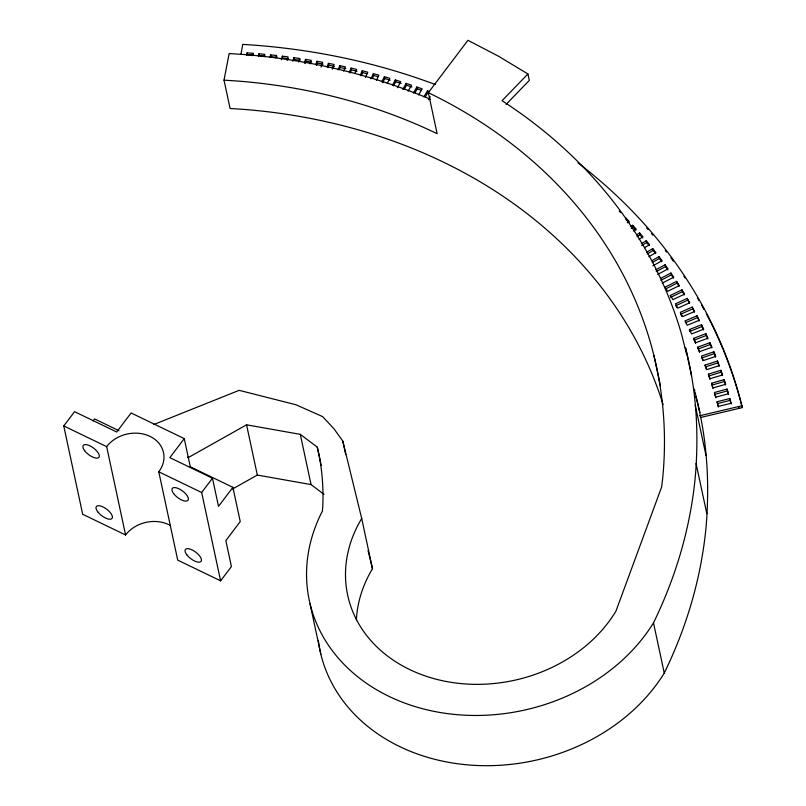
<?xml version="1.0" encoding="UTF-8"?>
<svg xmlns="http://www.w3.org/2000/svg" width="806" height="806" viewBox="0 0 806 806"><rect width="100%" height="100%" fill="white"/><g stroke="black" fill="none" stroke-linecap="round" stroke-linejoin="round"><path stroke-width="1.21" d="M240.934 54.304L242.757 44.39A607.009 497.231 -12.1 0 1 435.25 84.519M663.126 404.652A531.547 435.421 -12.1 0 0 244.55 109.445L230.083 108.478L224.008 80.137L229.146 53.539L244.107 54.536A563.787 461.828 -12.1 0 1 430.344 99.239M246.686 55.302L247.15 52.894L253.044 53.317L253.437 55.161L247.553 54.727L247.15 52.894M252.54 55.725L253.044 53.317M258.394 56.198L258.917 53.79L264.781 54.314L264.227 56.712M270.05 57.286L270.635 54.889L276.478 55.513L276.871 57.357L271.028 56.732L270.635 54.889M275.864 57.911L276.478 55.513M281.344 59.775L282.302 56.188L288.115 56.914L287.117 60.49M292.87 61.256L293.918 57.679L299.701 58.506L300.104 60.349M298.613 62.072L299.701 58.506M304.346 62.939L305.474 59.372L311.237 60.299L310.058 63.855M305.121 63.593L305.867 61.216L305.474 59.372M315.761 64.812L316.97 61.266L322.692 62.284L321.02 67.009M316.557 65.477L317.363 63.11L316.97 61.266M327.105 66.888L328.405 63.352L334.087 64.47L332.304 69.175M327.931 67.553L328.798 65.195L328.405 63.352M338.097 69.86L339.759 65.639L345.411 66.858L343.699 71.059M339.326 69.588L340.152 67.482L339.759 65.639M349.28 72.318L351.043 68.117L356.645 69.427L354.841 73.618M350.116 73.104L351.436 69.961L351.043 68.117M360.383 74.968L362.237 70.787L367.808 72.197L365.43 77.396M361.239 75.764L362.629 72.631L362.237 70.787M370.911 78.837L373.349 73.648L378.87 75.159L376.372 80.328M372.281 78.605L373.742 75.492L373.349 73.648M381.812 81.859L384.371 76.711L389.852 78.303L387.233 83.441M382.719 82.675L384.774 78.545L384.371 76.711M392.623 85.073L395.303 79.955L400.733 81.648L397.439 87.763M393.55 85.889L395.696 81.799L395.303 79.955M402.778 89.486L406.133 83.391L411.513 85.174L408.078 91.249M404.29 89.295L406.526 85.224L406.133 83.391M413.357 93.063L416.863 87.008L422.183 88.892L418.616 94.917M414.919 92.881L417.256 88.851L416.863 87.008M423.835 96.821L427.482 90.816L429.588 91.612M425.447 96.66L427.875 92.66L427.482 90.816M428.419 99.763L430.273 96.77M63.755 425.951L74.555 411.675L116.699 432.006L131.096 412.964L184.252 438.615L190.287 466.775L232.904 487.338L240.248 521.573L225.851 540.604L231.413 566.558L220.612 580.834L177.713 560.13L158.782 471.802A31.494 25.802 -12.1 0 0 149.997 436.378A31.494 25.802 -12.1 0 0 106.654 446.645L63.755 425.951L82.686 514.278L125.585 534.983A31.494 25.802 -12.1 0 1 170.529 525.542M93.053 420.923L94.574 418.919L119.016 430.736M224.008 80.137L238.475 81.104A531.547 435.421 -12.1 0 1 437.134 133.695L428.339 92.65L467.933 40.3L498.642 56.299L527.93 73.971L529.31 80.409L506.017 104.478M184.252 438.615L169.844 457.657L212.472 478.22L218.507 506.38L232.904 487.338M220.612 580.834L201.671 492.506L212.472 478.22M527.93 73.971L502.047 100.71A563.787 461.828 -12.1 0 1 681.554 334.198L686.48 353.774M627.33 222.819L629.244 221.519L625.688 217.781L626.081 219.615L628.922 222.607M630.826 226.577L632.75 225.297L636.206 229.106L633.294 231M631.219 228.41L633.143 227.131L632.75 225.297M636.69 234.818L639.611 232.944L642.976 236.813L639.047 239.281M637.083 236.652L640.014 234.778L639.611 232.944M641.334 243.765L646.281 240.712L649.545 244.651L644.568 247.654M641.737 245.598L646.674 242.556L646.281 240.712M646.744 252.177L652.749 248.611L655.913 252.61L648.85 256.711M647.137 254.011L653.142 250.454L652.749 248.611M651.913 260.67L659.016 256.63L662.069 260.681L652.89 265.809M652.306 262.514L659.409 258.474L659.016 256.63M685.191 347.739L685.604 348.152C696.646 390.547 699.044 434.908 695.135 478.452A564.351 462.291 -12.1 0 1 653.495 622.837A185.712 152.133 -12.1 0 1 409.992 704.938A185.712 152.133 -12.1 0 1 322.4 511.064L322.803 505.886A327.589 268.338 -12.1 0 0 319.146 455.35L317.272 447.139L300.295 434.363L246.565 424.822L188.312 457.566L187.496 457.173M232.521 489.01L257.336 475.056L311.066 484.597L324.042 494.37M655.832 269.819L665.081 264.771L668.033 268.882L657.706 274.413M656.235 271.662L665.474 266.605L665.081 264.771M660.547 278.463L670.924 273.012L673.776 277.183L662.29 283.087M660.94 280.307L671.317 274.856L670.924 273.012M676.566 281.375L665.021 287.188L667.7 291.319L679.307 285.596L676.566 281.375L679.015 286.382M665.413 289.022L676.959 283.218M670.33 295.47L681.997 289.848L684.626 294.119L672.909 299.651L670.33 295.47L670.723 297.303L682.39 291.681L681.997 289.848M687.206 298.411L675.428 303.852L677.896 308.083L689.735 302.734L687.206 298.411L689.493 303.499M687.599 300.255L675.821 305.686L677.06 307.801M692.203 307.086L680.314 312.335L682.672 316.607L694.611 311.459L692.203 307.086L694.409 312.204M692.596 308.93L680.707 314.169L681.886 316.305M696.978 315.851L684.979 320.909L687.236 325.231L699.276 320.274L696.978 315.851L699.094 321.01M685.372 322.743L697.371 317.695M689.432 329.573L701.532 324.717L703.719 329.18L691.578 333.936L689.432 329.573L689.825 331.417L701.925 326.551L701.532 324.717M153.916 424.47L239.16 390.336L295.953 404.753L322.672 416.631L334.107 428.973L342.802 441.084L361.703 518.48L372.473 568.724A144.375 118.26 -12.1 0 0 356.383 620.046M693.674 338.329L705.865 333.664L707.94 338.177L695.709 342.731L693.674 338.329L694.067 340.172L706.258 335.508L705.865 333.664M697.684 347.164L709.965 342.701L711.93 347.255L699.608 351.618L697.684 347.164L698.077 349.008L710.358 344.545L709.965 342.701M713.844 351.819L701.482 356.081L703.295 360.574L715.698 356.413L713.844 351.819L715.627 357.108M714.237 353.663L701.875 357.924L702.782 360.171M705.048 365.078L717.491 361.017L719.234 365.652L706.751 369.601L705.048 365.078L706.298 369.178M705.441 366.921L717.894 362.861L717.491 361.017M708.393 374.145L720.917 370.297L722.539 374.961L709.985 378.709L708.393 374.145L709.985 379.414M708.786 375.989L721.31 372.13L720.917 370.297M711.517 383.283L724.11 379.636L725.612 384.331L712.988 387.877L711.517 383.283L711.91 385.127L724.503 381.48L724.11 379.636M727.062 389.046L714.408 392.492L715.768 397.116L728.453 393.781L727.062 389.046L728.503 394.436M727.455 390.89L714.801 394.336L715.829 397.801M717.078 401.761L729.793 398.527L731.062 403.282L718.317 406.415L717.078 401.761L718.398 407.09M717.471 403.594L730.186 400.36L729.793 398.527M699.517 415.815L741.852 405.781L742.245 407.614L700.505 417.518M265.174 56.158L259.31 55.634L258.917 53.79M288.508 58.747L282.694 58.032L282.302 56.188M298.945 60.178L294.311 59.523L293.918 57.679M305.867 61.216L311.63 62.143M317.363 63.11L323.095 64.127M328.798 65.195L334.48 66.314M340.152 67.482L345.804 68.691M351.436 69.961L357.048 71.271M362.629 72.631L367.083 73.759M373.742 75.492L378.165 76.701M384.774 78.545L390.245 80.147M395.696 81.799L401.126 83.492M406.526 85.224L411.906 87.018M417.256 88.851L421.518 90.353M158.782 471.802L201.671 492.506M619.159 211.132L620.62 212.593M694.379 390.608L694.792 391.031L694.399 389.187M633.143 227.131L635.914 230.184M640.014 234.778L642.694 237.881M646.674 242.556L649.283 245.699M653.142 250.454L655.671 253.648M659.409 258.474L661.857 261.718M665.474 266.605L667.831 269.899M671.317 274.856L673.594 278.191M682.39 291.681L684.365 294.885M701.925 326.551L703.567 329.906M706.258 335.508L707.819 338.893M694.571 341.27L695.588 343.477M710.358 344.545L711.839 347.96M698.56 350.116L699.527 352.343M717.894 362.861L719.194 366.327M721.31 372.13L722.529 375.636M724.503 381.48L725.632 384.996M712.282 386.276L713.018 388.573M730.186 400.36L731.143 403.937M695.91 396.683C707.366 439.592 709.854 484.567 705.905 528.696A564.351 462.291 -12.1 0 1 664.265 673.07A185.712 152.133 -12.1 0 1 466.211 764.743A185.712 152.133 -12.1 0 1 318.299 640.377M368.05 550.579L372.473 568.724M695.074 392.22L699.88 412.481M738.659 406.546L739.062 408.39M685.604 348.152L691.558 375.908M695.225 405.247L705.996 455.481M696.062 463.49L706.832 513.724M428.329 92.67A531.486 435.361 -12.1 0 1 653.928 355.567L660.396 385.742M653.495 622.837L664.265 673.07M342.802 441.084L345.693 454.564M317.272 447.139L321.211 465.515M300.295 434.363L311.066 484.597M310.068 603.906L320.838 654.15M246.565 424.822L257.336 475.056M106.654 446.645L125.585 534.983M361.703 518.48A144.375 118.26 -12.1 0 0 422.596 675.005A144.375 118.26 -12.1 0 0 615.925 611.17L661.676 486.905L662.663 478.442A531.446 435.341 -12.1 0 0 653.928 355.567M646.674 228.058A607.009 497.231 -12.1 0 1 648.054 229.629M651.47 233.559A607.009 497.231 -12.1 0 1 652.82 235.14M665.262 250.434A607.009 497.231 -12.1 0 1 666.522 252.066M670.884 257.829A607.009 497.231 -12.1 0 1 673.332 261.144M683.921 276.297A607.009 497.231 -12.1 0 1 685.06 278.01M697.462 297.938A607.009 497.231 -12.1 0 1 698.993 300.578M701.512 304.99A607.009 497.231 -12.1 0 1 703.96 309.444M706.358 313.907A607.009 497.231 -12.1 0 1 710.993 322.914M711.446 323.821A607.009 497.231 -12.1 0 1 713.219 327.448M713.663 328.364A607.009 497.231 -12.1 0 1 717.511 336.596M717.924 337.513A607.009 497.231 -12.1 0 1 723.032 349.3M723.506 350.469A607.009 497.231 -12.1 0 1 728.553 363.345M728.987 364.524A607.009 497.231 -12.1 0 1 742.245 407.614M577.952 162.832A607.009 497.231 -12.1 0 1 741.852 405.781M97.748 511.81A9.843 4.09 37.1 0 0 111.853 518.611A9.843 4.09 37.1 0 0 103.017 506.934A9.843 4.09 37.1 0 0 97.748 511.81M84.65 450.715A9.843 4.09 37.1 0 0 98.755 457.526A9.843 4.09 37.1 0 0 89.919 445.839A9.843 4.09 37.1 0 0 84.65 450.715M186.801 554.78A9.843 4.09 37.1 0 0 200.906 561.591A9.843 4.09 37.1 0 0 192.07 549.904A9.843 4.09 37.1 0 0 186.801 554.78M173.703 493.685A9.843 4.09 37.1 0 0 187.808 500.496A9.843 4.09 37.1 0 0 178.972 488.809A9.843 4.09 37.1 0 0 173.703 493.685"/></g></svg>
